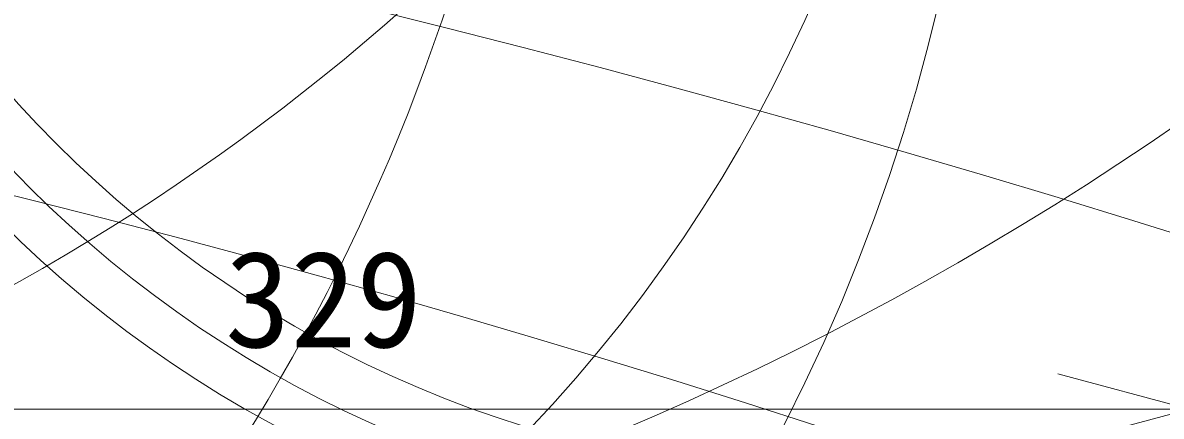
# Model space of a CAD drawing. Units: millimetres, scale not verified. Extents: x -519 to 513, y -467 to 1011.
# Drawn here: x 26.52 to 48.15, y 7.03 to 14.5 of the extents above; entities that cross this region are included whole.
import ezdxf
from ezdxf.enums import TextEntityAlignment as Align

# ---------------------------------------------------------------- set-up
doc = ezdxf.new("R2010")
doc.units = ezdxf.units.MM
doc.header["$LTSCALE"] = 0.125
doc.linetypes.add('USER1', pattern=[28.575, 19.05, -3.175, 3.175, -3.175])
for name, color, linetype, lineweight in [('0-0_0', 8, 'USER1', 18), ('0-4_GAIKEI', 1, 'Continuous', 18), ('0-5_SUNPO', 3, 'Continuous', 18)]:
    doc.layers.add(name, color=color, linetype=linetype, lineweight=lineweight)
doc.styles.add('ＭＳ ゴシック', font='')
doc.styles.get('ＭＳ ゴシック').set_extended_font_data('MS Gothic')

# ---------------------------------------------------------------- blocks, each defined once
blk = doc.blocks.new('_Open30')
at = {"layer": '0-0_0', "color": 7, "linetype": 'Continuous'}
blk.add_line((0, 0), (-1, 0), dxfattribs=at)
blk.add_lwpolyline([(-1, 0.26795), (0, 0), (-1, -0.26795)], dxfattribs=at)
blk = doc.blocks.new('D3')
at = {"layer": '0-5_SUNPO'}
blk.add_line((82.7892, 194.6615), (110.6892, 194.6615), dxfattribs=at)
at = {"layer": '0-5_SUNPO', "xscale": 2.5, "yscale": 2.5}
blk.add_blockref('_Open30', (113.1892, 194.6615), dxfattribs=at)
at = {"layer": '0-5_SUNPO', "color": 7, "style": 'ＭＳ ゴシック'}
blk.add_text('329', height=1.833, dxfattribs=at).set_placement((94.8642, 195.2865), align=Align.BOTTOM_LEFT)

msp = doc.modelspace()

# ---------------------------------------------------------------- linework, layer by layer
at = {"layer": '0-4_GAIKEI'}
for centre, radius in [((250.0071, 20.6204), 262.6057), ((133.2367, 31.5855), 173.0553), ((133.0293, 29.6105), 172.9395), ((162.2295, 29.6105), 172.9395), ((132.1002, 21.9964), 173.1256), ((139.7111, 20.8147), 164.8811), ((143.8949, 24.6828), 123.9661), ((141.8968, 26.1274), 121.6557), ((76.5497, 24.2531), 118.6203), ((14.7751, 61.3707), 59.2872), ((110.9891, 28.5378), 90.3002), ((75.9387, 29.3296), 86.5277), ((46.3535, 27.426), 86.4463), ((75.5537, 27.426), 86.4463), ((28.8148, 26.5594), 69.1643), ((57.4645, 25.2051), 69.2404), ((87.5929, 26.5813), 67.35), ((87.4968, 25.8394), 67.5562), ((24.7907, 25.5149), 66.846), ((24.2184, 25.9031), 64.8693), ((53.4186, 25.9031), 64.8693), ((6.2515, 45.8147), 41.4752), ((42.069, 20.0434), 67.236), ((46.4854, 26.7332), 57.6336), ((-0.4631, 43.3652), 35.1352), ((70.4504, 25.7174), 50.8271), ((8.786, 26.2227), 49.4337), ((37.9862, 26.2227), 49.4337), ((67.6737, 28.3869), 46.8597), ((35.6413, 20.5657), 48.2399), ((-1.9201, 26.8741), 38.4278), ((26.7138, 26.1215), 38.476), ((-1.5422, 34.1672), 28.5372), ((23.4374, 26.9257), 34.5848), ((9.929, 22.79), 34.8937), ((15.8862, 26.0489), 27.9627), ((42.4484, 27.4915), 21.6196), ((42.1064, 26.8381), 21.8628), ((41.7181, 26.3373), 22.0887), ((-25.0804, -222.7855), 244.5153), ((-25.0884, -61.1716), 82.9015)]:
    msp.add_circle(centre, radius, dxfattribs=at)
at = {"layer": '0-4_GAIKEI', "color": 7}
msp.add_circle((-29.1294, -210.8785), 228.8664, dxfattribs=at)

# ---------------------------------------------------------------- block references
at = {"layer": '0-5_SUNPO'}
msp.add_blockref('D3', (-64.5, -187.5), dxfattribs=at)

doc.saveas('drawing.dxf')
